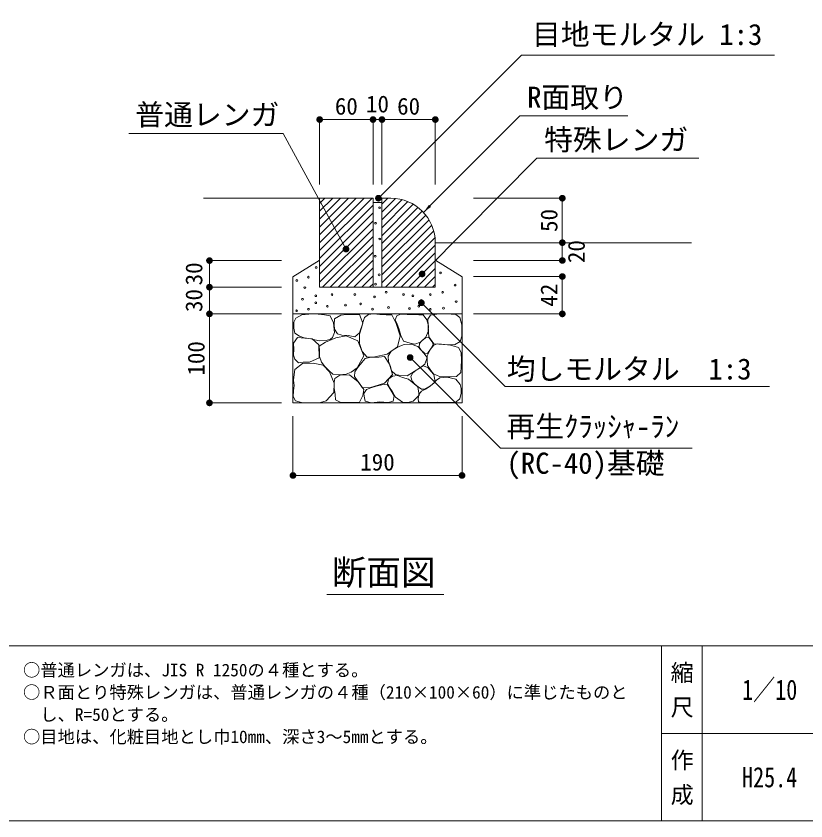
# Model space of a CAD drawing. Units: millimetres at full size, sheet at 1:10. Extents: x 182 to 2920, y 2174 to 4040.
# Drawn here: x 999 to 1887, y 2174 to 3078 of the extents above; entities that cross this region are included whole.
import ezdxf
from ezdxf.enums import TextEntityAlignment as Align

# ---------------------------------------------------------------- set-up
doc = ezdxf.new("R2010")
doc.units = ezdxf.units.MM
doc.header["$LTSCALE"] = 10
for name, color, linetype, lineweight in [('0_2', 7, 'Continuous', 13), ('_0-0_', 7, 'Continuous', 13), ('ハッチ', 4, 'Continuous', 13), ('寸法', 1, 'Continuous', 13), ('本体', 7, 'Continuous', 13)]:
    doc.layers.add(name, color=color, linetype=linetype, lineweight=lineweight)
doc.styles.add('@ＭＳ ゴシック', font='')
doc.styles.add('ＭＳ ゴシック', font='')
doc.styles.get('@ＭＳ ゴシック').set_extended_font_data('@MS Gothic')
doc.styles.get('ＭＳ ゴシック').set_extended_font_data('MS Gothic')
pattern_1 = [(45, (-661.49, 0), (-4.41942, 4.41942), [])]

# ---------------------------------------------------------------- blocks, each defined once
blk = doc.blocks.new('filled_dot')
at = {"color": 0, "linetype": 'Continuous', "lineweight": -2, "const_width": 1.25}
blk.add_lwpolyline([(-0.625, 0, 1), (0.625, 0, 1)], format="xyb", close=True, dxfattribs=at)
blk = doc.blocks.new('filled_arrow')
at = {"color": 0, "linetype": 'Continuous', "lineweight": -2}
blk.add_solid([(7.5, 1.25), (0, 0), (7.5, -1.25)], dxfattribs=at)

msp = doc.modelspace()

# ---------------------------------------------------------------- hatches: boundary and pattern name
at = {"layer": 'ハッチ'}
h = msp.add_hatch(dxfattribs=at)
h.set_pattern_fill('USER', color=256, style=0, pattern_type=2)
h.set_pattern_definition(pattern_1)
h.paths.add_polyline_path([(1339.98, 2873.53), (1339.98, 2773.53), (1399.98, 2773.6), (1399.98, 2873.53)])
h = msp.add_hatch(dxfattribs=at)
h.set_pattern_fill('USER', color=256, style=0, pattern_type=2)
h.set_pattern_definition(pattern_1)
h.paths.add_polyline_path([(1410.2, 2873.53), (1409.98, 2773.6), (1469.98, 2773.53), (1469.98, 2823.53, 0.41421), (1419.98, 2873.53)])

# ---------------------------------------------------------------- linework, layer by layer
at = {"layer": '0_2'}
msp.add_line((2696.09, 2272), (1724.14, 2272), dxfattribs=at)
at = {"layer": '_0-0_', "color": 6}
msp.add_line((181.8, 2370.29), (2919.93, 2370.29), dxfattribs=at)
at = {"layer": '_0-0_'}
for p, q in [((1724.14, 2370.29), (1724.14, 2173.71)), ((1770.1, 2370.29), (1770.1, 2173.71))]:
    msp.add_line(p, q, dxfattribs=at)
at = {"layer": '_0-0_', "color": 6}
msp.add_lwpolyline([(2919.93, 3985.53), (181.8, 3985.53), (181.8, 2173.71), (2919.93, 2173.71)], close=True, dxfattribs=at)
at = {"layer": 'ハッチ'}
for points in [[(1351.98, 2715.2), (1347.41, 2713.46), (1339.36, 2713.24), (1330.23, 2715.63), (1322.4, 2716.72), (1317.18, 2718.46), (1312.18, 2721.72), (1310.88, 2727.58), (1311.09, 2734.1), (1313.27, 2738.88), (1319.79, 2742.58), (1327.84, 2743.23), (1334.8, 2743.45), (1345.45, 2742.58), (1351.76, 2741.27), (1355.46, 2733.45), (1356.76, 2722.58), (1354.59, 2717.15)], [(1372, 2719.22), (1364.91, 2719.48), (1359.85, 2721.25), (1356.81, 2726.31), (1356.3, 2731.62), (1356.81, 2737.94), (1363.64, 2742.24), (1369.97, 2743), (1384.91, 2743), (1388.45, 2733.13), (1384.91, 2722.26), (1379.34, 2717.71)], [(1387.94, 2701.27), (1384.65, 2710.37), (1384.91, 2720.74), (1387.18, 2727.82), (1388.96, 2734.9), (1390.22, 2739.46), (1395.03, 2742.74), (1400.35, 2743.76), (1407.69, 2743), (1414.77, 2742.49), (1421.1, 2742.49), (1426.16, 2732.63), (1430.47, 2718.97), (1427.43, 2706.58), (1415.78, 2698.23), (1401.86, 2695.2), (1393.26, 2694.94)], [(1427, 2731.8), (1424.76, 2736.84), (1426.81, 2741.32), (1430.73, 2743.38), (1438.21, 2743.01), (1444.75, 2743.01), (1451.29, 2742.45), (1456.15, 2742.63), (1460.63, 2736.84), (1462.31, 2729.93), (1462.13, 2723.58), (1459.14, 2717.42), (1453.34, 2711.63), (1446.99, 2709.58), (1441.57, 2710.51), (1434.28, 2712.94), (1431.11, 2719.1), (1428.87, 2727.13)], [(1462.58, 2717.62), (1462.5, 2722.84), (1461.56, 2737.64), (1464.6, 2741.9), (1471.67, 2743.24), (1480.8, 2743.51), (1487.73, 2743.27), (1492.99, 2742.79), (1497.54, 2739.45), (1499.93, 2731.32), (1499.93, 2726.06), (1499.69, 2718.41), (1497.99, 2712.36), (1491.57, 2708.83), (1479.15, 2709.21), (1468.4, 2709.94)], [(1321.5, 2689.2), (1316.18, 2688.57), (1312.11, 2692.64), (1310.55, 2697.01), (1310.86, 2703.89), (1310.55, 2710.76), (1314.93, 2717.01), (1331.5, 2715.45), (1339.01, 2708.57), (1339.32, 2694.2), (1328.38, 2689.2)], [(1369.9, 2675.83), (1361.86, 2674.94), (1354.71, 2675.83), (1350.84, 2679.4), (1345.78, 2684.46), (1341.91, 2689.22), (1339.83, 2695.77), (1339.83, 2702.31), (1339.53, 2707.37), (1346.67, 2711.83), (1357.99, 2716.59), (1369.9, 2718.97), (1382.88, 2713.41), (1389.71, 2696.46), (1382.11, 2682.97), (1375.56, 2677.91)], [(1457.89, 2699.28), (1454.18, 2702.59), (1451.66, 2706.3), (1452.32, 2710.27), (1454.98, 2713.32), (1458.95, 2716.63), (1462.8, 2717.16), (1466.37, 2712), (1467.43, 2709.08), (1465.18, 2704.84), (1461.34, 2699.01)], [(1428.98, 2674.51), (1425.21, 2675.45), (1420.66, 2679.37), (1419.56, 2684.55), (1417.36, 2690.04), (1417.05, 2696), (1420.19, 2701.65), (1424.43, 2704.32), (1428.35, 2706.67), (1434.79, 2709.03), (1442.79, 2709.65), (1450.17, 2706.83), (1456.92, 2699.3), (1460.69, 2694.44), (1458.33, 2687.06), (1453.47, 2683.45), (1446.09, 2678.59), (1438.4, 2673.88)], [(1480.76, 2672.76), (1474.64, 2673.07), (1468.06, 2675.97), (1464.99, 2679.95), (1461.17, 2685.46), (1460.71, 2690.96), (1460.86, 2696.47), (1464.57, 2703.95), (1468.24, 2708.27), (1472.09, 2709.78), (1476.98, 2709.31), (1487.15, 2708.33), (1496.23, 2705.68), (1498.88, 2700.14), (1499.28, 2691.42), (1498.97, 2683.47), (1498.66, 2677.81), (1493.77, 2673.07), (1486.42, 2672.76)], [(1384.15, 2666.36), (1381.62, 2669.4), (1379.08, 2673.19), (1379.34, 2678.5), (1382.37, 2683.06), (1387.44, 2688.87), (1390.98, 2693.43), (1396.04, 2694.44), (1406.42, 2694.94), (1412.75, 2695.7), (1418.57, 2686.85), (1421.86, 2675.22), (1412.75, 2665.61), (1396.04, 2660.29), (1387.94, 2660.8)], [(1319.38, 2643.89), (1312.95, 2645.95), (1310.37, 2650.58), (1310.63, 2657.01), (1311.4, 2663.19), (1310.63, 2669.1), (1311.15, 2675.28), (1312.17, 2680.94), (1320.67, 2687.88), (1332.51, 2688.14), (1343.84, 2685.83), (1351.05, 2678.37), (1356.2, 2665.76), (1355.94, 2655.21), (1347.45, 2645.69), (1340.75, 2643.89), (1330.71, 2643.63)], [(1450.74, 2661.67), (1447.48, 2664.34), (1443.92, 2667.75), (1442.43, 2672.93), (1444.36, 2676.94), (1447.92, 2679.75), (1452.52, 2683.01), (1456.38, 2685.24), (1461.72, 2683.16), (1464.98, 2679.31), (1468.39, 2675.31), (1469.88, 2667.3), (1464.39, 2662.71), (1458.16, 2658.85), (1454.6, 2658.85)], [(1357.36, 2653.11), (1356.19, 2659.87), (1356.19, 2666.4), (1357.12, 2671.06), (1362.49, 2674.79), (1373.69, 2675.03), (1383.26, 2667.1), (1389.56, 2658.47), (1388.63, 2651.71), (1384.66, 2644.48), (1376.49, 2643.78), (1363.66, 2644.01), (1357.82, 2647.04)], [(1422.02, 2655.78), (1418.43, 2660.8), (1416.28, 2665.58), (1417.71, 2670.6), (1422.02, 2673.71), (1427.52, 2674.43), (1433.02, 2672.04), (1439.72, 2670.12), (1450.24, 2661.52), (1451.67, 2652.2), (1445.22, 2645.27), (1439, 2644.07), (1433.02, 2644.31), (1425.37, 2649.81)], [(1455.31, 2643.82), (1451.06, 2644.58), (1450.61, 2647.91), (1451.52, 2653.07), (1454.4, 2656.56), (1458.96, 2658.84), (1463.21, 2661.57), (1468.37, 2665.66), (1471.4, 2668.85), (1474.89, 2671.73), (1483.24, 2672.49), (1493.11, 2670.21), (1497.96, 2664.15), (1499.18, 2659.59), (1499.03, 2654.59), (1497.66, 2648.06), (1493.56, 2644.58), (1488.55, 2643.82), (1482.03, 2643.97), (1472.77, 2644.27), (1463.21, 2644.12)], [(1389.94, 2651), (1389.7, 2654.11), (1392.81, 2658.41), (1397.36, 2660.56), (1403.58, 2662.47), (1410.03, 2663.9), (1416.01, 2664.38), (1419.84, 2657.69), (1423.67, 2651.24), (1422.47, 2645.26), (1416.97, 2644.07), (1407.64, 2644.55), (1398.08, 2643.59), (1391.14, 2645.5)]]:
    msp.add_lwpolyline(points, close=True, dxfattribs=at)
for centre in [(1407.31, 2862.88), (1402.83, 2845.41), (1407.54, 2827.72), (1402.39, 2808.25), (1336.05, 2795.73), (1406.85, 2787.4), (1475.91, 2789.56), (1314.33, 2781.17), (1327.26, 2784.78), (1402.83, 2776.9), (1492.22, 2775.9), (1323.34, 2773.02), (1414.77, 2767.8), (1478.23, 2767.86), (1320.73, 2759.96), (1335.58, 2763.88), (1353.86, 2765.18), (1379.51, 2765.18), (1401.71, 2762.57), (1434.36, 2765.18), (1444.81, 2763.88), (1453.95, 2758.65), (1464.4, 2765.18), (1327.31, 2748.71), (1335.58, 2756.04), (1348.64, 2752.12), (1369.06, 2753.43), (1386.04, 2754.74), (1399.49, 2748.81), (1417.38, 2750.82), (1440.89, 2749.51), (1451.34, 2752.12), (1464.42, 2748.69), (1479.22, 2749.91), (1493.43, 2757.29), (1314.1, 2747.14)]:
    msp.add_circle(centre, 1, dxfattribs=at)
at = {"layer": '寸法'}
for p, q in [((1339.98, 2961.92), (1399.98, 2961.92)), ((1339.98, 2888.79), (1339.98, 2961.92)), ((1384.98, 2961.92), (1424.98, 2961.92)), ((1399.98, 2888.79), (1399.98, 2961.92)), ((1399.98, 2888.79), (1399.98, 2961.92)), ((1409.98, 2888.79), (1409.98, 2961.92)), ((1409.98, 2961.92), (1469.98, 2961.92)), ((1409.98, 2888.79), (1409.98, 2961.92)), ((1469.98, 2888.79), (1469.98, 2961.92)), ((1513.05, 2873.53), (1612.76, 2873.53)), ((1612.76, 2873.53), (1612.76, 2823.53)), ((1533.68, 2823.53), (1612.76, 2823.53)), ((1533.68, 2823.53), (1612.76, 2823.53)), ((1612.76, 2803.53), (1612.76, 2823.53)), ((1612.76, 2823.53), (1612.76, 2803.53)), ((1216.11, 2803.42), (1216.11, 2773.53)), ((1297, 2803.42), (1216.11, 2803.42)), ((1513.05, 2803.53), (1612.76, 2803.53)), ((1513.05, 2785.53), (1612.76, 2785.53)), ((1612.76, 2785.53), (1612.76, 2743.53)), ((1297, 2773.53), (1216.11, 2773.53)), ((1216.11, 2773.53), (1216.11, 2743.53)), ((1297, 2773.53), (1216.11, 2773.53)), ((1297, 2743.53), (1216.11, 2743.53)), ((1216.11, 2743.53), (1216.11, 2643.53)), ((1297, 2743.53), (1216.11, 2743.53)), ((1513.05, 2743.53), (1612.76, 2743.53)), ((1297, 2643.53), (1216.11, 2643.53)), ((1309.98, 2628.42), (1309.98, 2561.94)), ((1499.98, 2628.42), (1499.98, 2561.94)), ((1309.98, 2561.94), (1499.98, 2561.94))]:
    msp.add_line(p, q, dxfattribs=at)
at = {"layer": '寸法', "color": 3}
msp.add_line((1348.02, 2428.22), (1479.62, 2428.22), dxfattribs=at)
at = {"layer": '寸法'}
for points in [[(1406.04, 2873.56), (1411.34, 2878.86), (1566.77, 3034.29), (1851.26, 3034.29)], [(1456.93, 2857.85), (1464, 2864.92), (1565.09, 2966.01), (1686.24, 2966.01)], [(1369.63, 2816.38), (1366.05, 2822.96), (1298.93, 2946.36), (1125.56, 2946.36)], [(1455.15, 2788.39), (1460.44, 2793.71), (1584.25, 2918.38), (1766.14, 2918.38)], [(1454.32, 2755.95), (1459.62, 2750.64), (1548.48, 2661.79), (1845.76, 2661.79)], [(1441.7, 2694.5), (1447.01, 2689.2), (1543.44, 2592.76), (1758.87, 2592.76)]]:
    msp.add_lwpolyline(points, dxfattribs=at)
at = {"layer": '本体'}
for p, q in [((1209.51, 2873.53), (1399.98, 2873.53)), ((1339.98, 2873.53), (1339.98, 2773.53)), ((1399.98, 2873.53), (1399.98, 2773.6)), ((1399.98, 2868.53), (1409.98, 2868.53)), ((1409.98, 2873.53), (1409.98, 2773.6)), ((1409.98, 2873.31), (1410.2, 2873.53)), ((1409.98, 2873.53), (1419.98, 2873.53)), ((1469.98, 2823.53), (1758.11, 2823.53)), ((1469.98, 2823.53), (1469.98, 2773.53)), ((1469.98, 2823.53), (1469.98, 2773.53)), ((1309.98, 2785.18), (1339.58, 2803.42)), ((1499.98, 2785.18), (1470.39, 2803.42)), ((1309.98, 2785.18), (1309.98, 2643.53)), ((1499.98, 2785.18), (1499.98, 2643.53)), ((1339.98, 2773.53), (1469.98, 2773.53)), ((1309.98, 2743.53), (1499.98, 2743.53)), ((1309.98, 2643.53), (1499.98, 2643.53))]:
    msp.add_line(p, q, dxfattribs=at)
msp.add_arc((1419.98, 2823.53), 50, 0, 90, dxfattribs=at)

# ---------------------------------------------------------------- block references
at = {"layer": '寸法', "xscale": 3, "yscale": 3}
for p in [(1339.98, 2961.92), (1409.98, 2961.92), (1409.98, 2961.92), (1309.98, 2561.94)]:
    msp.add_blockref('filled_dot', p, dxfattribs=at)
at = {"layer": '寸法'}
for name, p, xscale, yscale, rotation in [('filled_dot', (1399.98, 2961.92), 3, 3, 180), ('filled_dot', (1399.98, 2961.92), 3, 3, 180), ('filled_dot', (1469.98, 2961.92), 3, 3, 180), ('filled_dot', (1406.04, 2873.56), 3, 3, 45), ('filled_dot', (1612.76, 2873.53), 3, 3, 270), ('filled_arrow', (1456.93, 2857.85), 1.33, 1.33, 45), ('filled_dot', (1612.76, 2823.53), 3, 3, 270), ('filled_dot', (1612.76, 2823.53), 3, 3, 90), ('filled_dot', (1369.63, 2816.38), 3, 3, 118.5), ('filled_dot', (1216.11, 2803.42), 3, 3, 270), ('filled_dot', (1612.76, 2803.53), 3, 3, 90), ('filled_dot', (1455.15, 2788.39), 3, 3, 45.2), ('filled_dot', (1612.76, 2785.53), 3, 3, 270), ('filled_dot', (1216.11, 2773.53), 3, 3, 90), ('filled_dot', (1216.11, 2773.53), 3, 3, 270), ('filled_dot', (1454.32, 2755.95), 3, 3, 315), ('filled_dot', (1216.11, 2743.53), 3, 3, 90), ('filled_dot', (1216.11, 2743.53), 3, 3, 270), ('filled_dot', (1612.76, 2743.53), 3, 3, 90), ('filled_dot', (1441.7, 2694.5), 3, 3, 315), ('filled_dot', (1216.11, 2643.53), 3, 3, 90), ('filled_dot', (1499.98, 2561.94), 3, 3, 180)]:
    msp.add_blockref(name, p, dxfattribs=dict(at, xscale=xscale, yscale=yscale, rotation=rotation))

# ---------------------------------------------------------------- texts
at = {"layer": '_0-0_', "style": 'ＭＳ ゴシック'}
for s, p in [('○普通レンガは、JIS R 1250の４種とする。', (1006.56, 2350.37)), ('○Ｒ面とり特殊レンガは、普通レンガの４種（210×100×60）に準じたものと', (1006.56, 2325.37)), ('\u3000し、R=50とする。', (1006.56, 2300.37)), ('○目地は、化粧目地とし巾10mm、深さ3～5mmとする。', (1006.56, 2275.37))]:
    msp.add_text(s, height=14.24, dxfattribs=at).set_placement(p, align=Align.TOP_LEFT)
at = {"layer": '_0-0_', "style": '@ＭＳ ゴシック'}
for s, p in [(' 縮 尺 ', (1747.12, 2321.15)), ('作 成', (1747.12, 2222.86))]:
    msp.add_text(s, height=18.99, rotation=270, dxfattribs=at).set_placement(p, align=Align.MIDDLE_CENTER)
at = {"layer": '_0-0_', "style": 'ＭＳ ゴシック', "width": 0.8}
for s, p in [('1／10', (1845.84, 2321.15)), ('H25.4', (1845.84, 2222.86))]:
    msp.add_text(s, height=22.79, dxfattribs=at).set_placement(p, align=Align.MIDDLE_CENTER)
at = {"layer": '寸法', "color": 3, "style": 'ＭＳ ゴシック'}
for s, height, p in [('目地モルタル 1:3', 23.74, (1578.72, 3038.58)), ('R面取り', 23.74, (1573.19, 2968.03)), ('普通レンガ', 23.74, (1132.73, 2948.38)), ('特殊レンガ', 23.74, (1592.36, 2920.39)), ('均しモルタル\u30001:3', 23.74, (1550.33, 2662.64)), ('再生ｸﾗｯｼｬ-ﾗﾝ', 23.74, (1549.92, 2598.05)), ('(RC-40)基礎', 23.74, (1549.92, 2556.7)), ('断面図', 28.48, (1353.68, 2430.3))]:
    msp.add_text(s, height=height, dxfattribs=at).set_placement(p, align=Align.BOTTOM_LEFT)
at = {"layer": '寸法', "style": 'ＭＳ ゴシック'}
for s, p in [('60', (1369.98, 2976.92)), ('10', (1404.98, 2979.42)), ('60', (1439.98, 2976.92)), ('190', (1404.98, 2576.94))]:
    msp.add_text(s, height=18.99, dxfattribs=at).set_placement(p, align=Align.MIDDLE_CENTER)
for s, p in [('50', (1597.76, 2848.53)), ('20', (1628.51, 2813.53)), ('30', (1198.61, 2788.47)), ('30', (1198.61, 2758.53)), ('42', (1597.76, 2764.53)), ('100', (1201.11, 2693.53))]:
    msp.add_text(s, height=18.99, rotation=90, dxfattribs=at).set_placement(p, align=Align.MIDDLE_CENTER)

doc.saveas('drawing.dxf')
